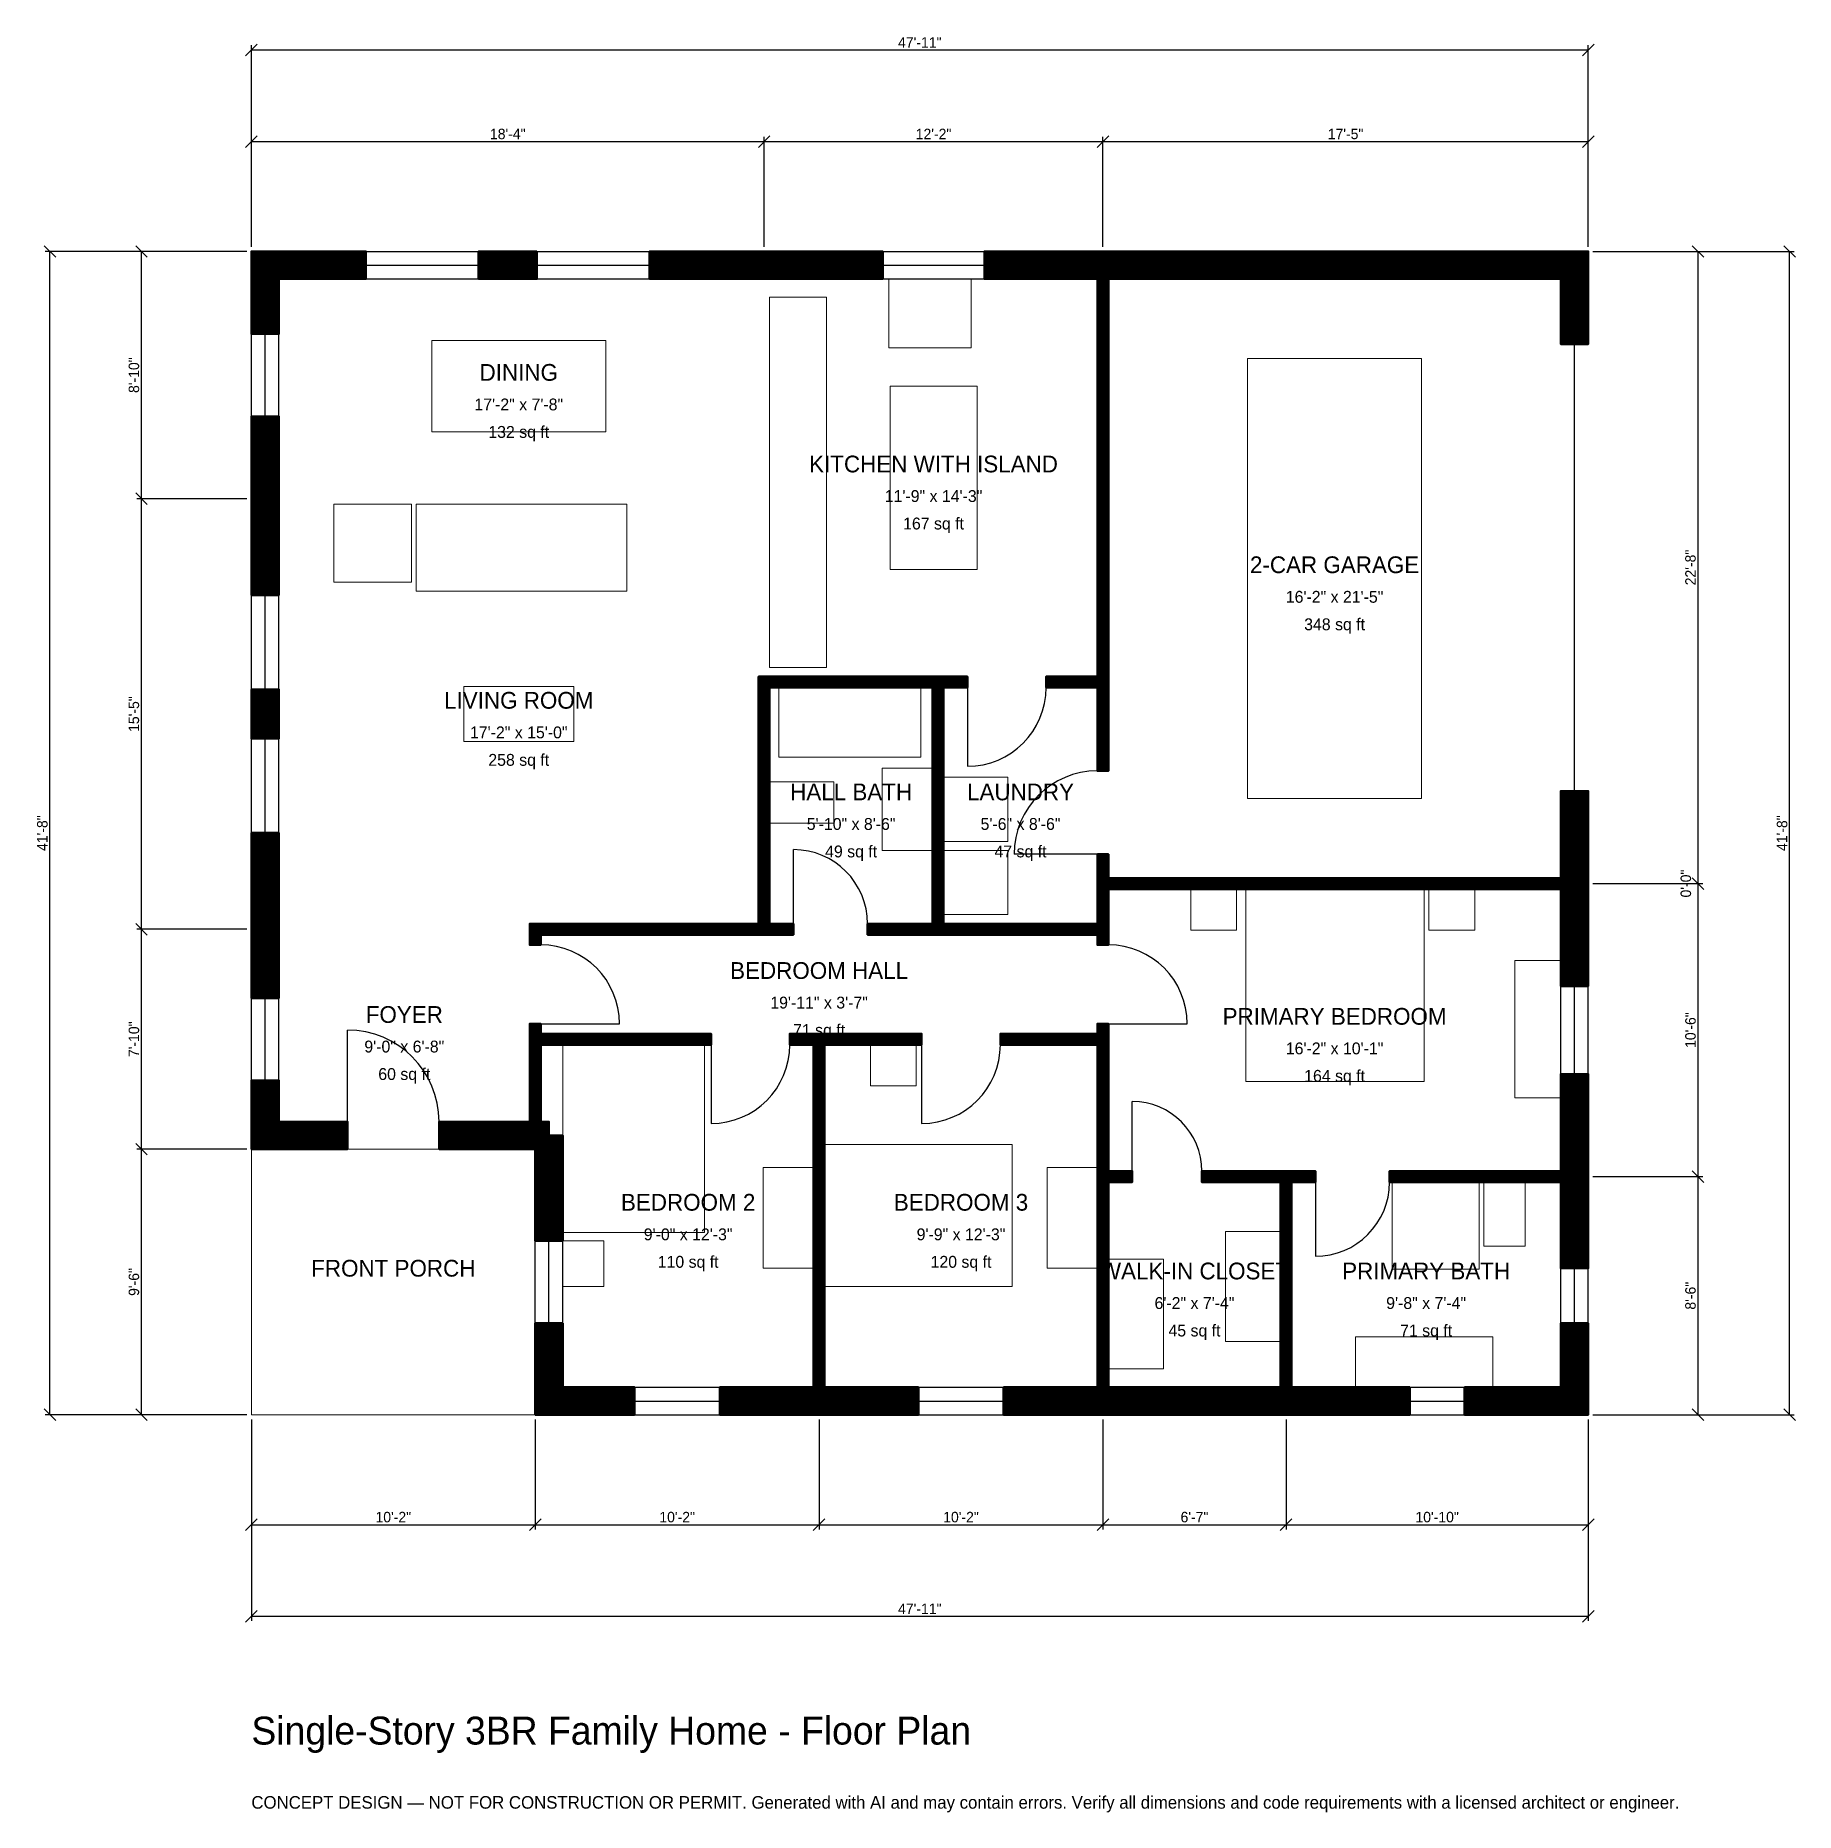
# Model space of a CAD drawing. Header units: inches. Extents: x -93 to 664, y -171 to 593.
import ezdxf
from ezdxf.enums import TextEntityAlignment as Align

# ---------------------------------------------------------------- set-up
doc = ezdxf.new("R2010")
doc.units = ezdxf.units.IN
doc.header["$MEASUREMENT"] = 0
doc.linetypes.add('DASHED', pattern=[0.6, 0.5, -0.1])
for name, color, linetype, lineweight in [('A-ANNO-DIMS', 1, 'Continuous', 13), ('A-ANNO-TEXT', 7, 'Continuous', 18), ('A-AREA-IDEN', 7, 'Continuous', 18), ('A-DOOR', 2, 'Continuous', 25), ('A-FLOR-FIXT', 9, 'Continuous', 13), ('A-FURN', 9, 'Continuous', 13), ('A-GLAZ', 4, 'Continuous', 25), ('A-SITE-PAVE', 8, 'Continuous', 13), ('A-WALL', 7, 'Continuous', 50), ('A-WALL-PATT', 8, 'Continuous', 13)]:
    doc.layers.add(name, color=color, linetype=linetype, lineweight=lineweight)
doc.dimstyles.new('PLAN', dxfattribs={"dimtxt": 4.5, "dimasz": 3, "dimexe": 2, "dimexo": 2, "dimgap": 1, "dimtad": 1, "dimdec": 0, "dimlunit": 4, "dimtsz": 2.5, "dimcen": 2.5, "dimclrd": 1, "dimclre": 1, "dimazin": 3, "dimtfac": 1, "dimtmove": 0, "dimatfit": 3})

msp = doc.modelspace()

# ---------------------------------------------------------------- hatches: boundary and pattern name
at = {"layer": 'A-WALL-PATT'}
h = msp.add_hatch(dxfattribs=at)
h.set_pattern_fill('ANSI31', color=8, scale=0.8)
h.paths.add_polyline_path([(238.189, 0), (201.378, 0), (201.378, 11.811), (238.189, 11.811), (241.7323, 11.811), (241.7323, 159.0551), (231.4961, 159.0551), (231.4961, 163.7795), (241.7323, 163.7795), (246.4567, 163.7795), (288.189, 163.7795), (288.189, 159.0551), (246.4567, 159.0551), (246.4567, 11.811), (250, 11.811), (286.811, 11.811), (286.811, 0), (250, 0), (246.4567, 0), (246.4567, 0), (241.7323, 0), (241.7323, 0), (238.189, 0)])
h.paths.add_polyline_path([(133.8583, 0), (133.8583, 0), (122.0472, 0), (122.0472, 0), (122.0472, 0), (122.0472, 11.811), (122.0472, 11.811), (122.0472, 39.3701), (133.8583, 39.3701), (133.8583, 11.811), (164.7638, 11.811), (164.7638, 0), (133.8583, 0)])
h.paths.add_polyline_path([(122.0472, 111.811), (122.0472, 111.811), (122.0472, 114.1732), (119.685, 114.1732), (119.685, 114.1732), (80.7087, 114.1732), (80.7087, 125.9843), (119.685, 125.9843), (119.685, 159.0551), (119.685, 163.7795), (119.685, 168.1102), (124.4094, 168.1102), (124.4094, 163.7795), (197.6378, 163.7795), (197.6378, 159.0551), (124.4094, 159.0551), (124.4094, 125.9843), (127.9528, 125.9843), (127.9528, 120.0787), (133.8583, 120.0787), (133.8583, 74.8031), (122.0472, 74.8031), (122.0472, 111.811)])
h.paths.add_polyline_path([(11.811, 114.1732), (11.811, 114.1732), (0, 114.1732), (0, 114.1732), (0, 114.1732), (0, 125.9843), (0, 125.9843), (0, 143.7008), (11.811, 143.7008), (11.811, 125.9843), (41.3386, 125.9843), (41.3386, 114.1732), (11.811, 114.1732)])
h.paths.add_polyline_path([(0, 202.7559), (0, 214.5669), (0, 250.0656), (11.811, 250.0656), (11.811, 214.5669), (11.811, 202.7559), (11.811, 179.1339), (0, 179.1339), (0, 202.7559)])
h.paths.add_polyline_path([(0, 311.7454), (11.811, 311.7454), (11.811, 290.6168), (0, 290.6168), (0, 311.7454)])
h.paths.add_polyline_path([(0, 387.7953), (0, 399.6063), (0, 429.1339), (11.811, 429.1339), (11.811, 399.6063), (11.811, 387.7953), (11.811, 352.2966), (0, 352.2966), (0, 387.7953)])
h.paths.add_polyline_path([(0, 488.189), (0, 488.189), (0, 500), (0, 500), (0, 500), (11.811, 500), (11.811, 500), (49.2782, 500), (49.2782, 488.189), (11.811, 488.189), (11.811, 464.5669), (0, 464.5669), (0, 488.189)])
h.paths.add_polyline_path([(122.769, 500), (122.769, 488.189), (97.7034, 488.189), (97.7034, 500), (122.769, 500)])
h.paths.add_polyline_path([(214.5669, 500), (226.378, 500), (271.4567, 500), (271.4567, 488.189), (226.378, 488.189), (214.5669, 488.189), (171.1942, 488.189), (171.1942, 500), (214.5669, 500)])
h.paths.add_polyline_path([(360.2362, 500), (363.7795, 500), (363.7795, 500), (368.5039, 500), (368.5039, 500), (372.0472, 500), (562.9921, 500), (562.9921, 500), (574.8031, 500), (574.8031, 500), (574.8032, 500), (574.8032, 488.189), (574.8031, 488.189), (574.8031, 460.2362), (562.9921, 460.2362), (562.9921, 488.189), (372.0472, 488.189), (368.5039, 488.189), (368.5039, 317.3228), (368.5039, 312.5984), (368.5039, 276.7717), (363.7795, 276.7717), (363.7795, 312.5984), (341.7323, 312.5984), (341.7323, 317.3228), (363.7795, 317.3228), (363.7795, 488.189), (360.2362, 488.189), (315.1575, 488.189), (315.1575, 500), (360.2362, 500)])
h.paths.add_polyline_path([(574.8031, 234.252), (574.8031, 230.7087), (574.8032, 230.7087), (574.8032, 225.9843), (574.8031, 225.9843), (574.8031, 222.4409), (574.8031, 184.252), (562.9921, 184.252), (562.9921, 222.4409), (562.9921, 225.9843), (368.5039, 225.9843), (368.5039, 225.9843), (368.5039, 211.0236), (368.5039, 206.2992), (368.5039, 201.9685), (363.7795, 201.9685), (363.7795, 206.2992), (297.6378, 206.2992), (292.9134, 206.2992), (264.9606, 206.2992), (264.9606, 211.0236), (292.9134, 211.0236), (292.9134, 312.5984), (222.8346, 312.5984), (222.8346, 211.0236), (233.0709, 211.0236), (233.0709, 206.2992), (222.8346, 206.2992), (218.1102, 206.2992), (124.4094, 206.2992), (124.4094, 201.9685), (119.685, 201.9685), (119.685, 206.2992), (119.685, 211.0236), (124.4094, 211.0236), (218.1102, 211.0236), (218.1102, 312.5984), (218.1102, 317.3228), (222.8346, 317.3228), (292.9134, 317.3228), (297.6378, 317.3228), (307.874, 317.3228), (307.874, 312.5984), (297.6378, 312.5984), (297.6378, 211.0236), (363.7795, 211.0236), (363.7795, 225.9843), (363.7795, 225.9843), (363.7795, 230.7087), (363.7795, 240.9449), (368.5039, 240.9449), (368.5039, 230.7087), (562.9921, 230.7087), (562.9921, 234.252), (562.9921, 268.1102), (574.8031, 268.1102), (574.8031, 234.252)])
h.paths.add_polyline_path([(574.8031, 108.2677), (574.8031, 104.7244), (574.8032, 104.7244), (574.8032, 100), (574.8031, 100), (574.8031, 96.4567), (574.8031, 62.9921), (562.9921, 62.9921), (562.9921, 96.4567), (562.9921, 100), (489.3701, 100), (489.3701, 104.7244), (562.9921, 104.7244), (562.9921, 108.2677), (562.9921, 146.4567), (574.8031, 146.4567), (574.8031, 108.2677)])
h.paths.add_polyline_path([(574.8031, 11.811), (574.8032, 11.811), (574.8032, 0), (574.8031, 0), (574.8031, 0), (562.9921, 0), (562.9921, 0), (521.6535, 0), (521.6535, 11.811), (562.9921, 11.811), (562.9921, 39.3701), (574.8031, 39.3701), (574.8031, 11.811)])
h.paths.add_polyline_path([(450.7874, 0), (447.2441, 0), (447.2441, 0), (442.5197, 0), (442.5197, 0), (438.9764, 0), (372.0472, 0), (368.5039, 0), (368.5039, 0), (363.7795, 0), (363.7795, 0), (360.2362, 0), (323.4252, 0), (323.4252, 11.811), (360.2362, 11.811), (363.7795, 11.811), (363.7795, 100), (363.7795, 104.7244), (363.7795, 159.0551), (322.0472, 159.0551), (322.0472, 163.7795), (363.7795, 163.7795), (363.7795, 168.1102), (368.5039, 168.1102), (368.5039, 163.7795), (368.5039, 159.0551), (368.5039, 104.7244), (378.7402, 104.7244), (378.7402, 100), (368.5039, 100), (368.5039, 11.811), (372.0472, 11.811), (438.9764, 11.811), (442.5197, 11.811), (442.5197, 100), (408.6614, 100), (408.6614, 104.7244), (442.5197, 104.7244), (447.2441, 104.7244), (457.4803, 104.7244), (457.4803, 100), (447.2441, 100), (447.2441, 11.811), (450.7874, 11.811), (498.0315, 11.811), (498.0315, 0), (450.7874, 0)])

# ---------------------------------------------------------------- linework, layer by layer
at = {"layer": 'A-DOOR', "linetype": 'DASHED'}
msp.add_line((568.8976, 268.1102), (568.8976, 460.2362), dxfattribs=at)
at = {"layer": 'A-DOOR'}
for p, q in [((307.874, 312.5984), (307.874, 278.7402)), ((233.0709, 211.0236), (233.0709, 242.9134)), ((363.7795, 240.9449), (327.9528, 240.9449)), ((124.4094, 168.1102), (158.2677, 168.1102)), ((368.5039, 168.1102), (402.3622, 168.1102)), ((41.3386, 125.9843), (41.3386, 165.3543)), ((197.6378, 159.0551), (197.6378, 125.1969)), ((288.189, 159.0551), (288.189, 125.1969)), ((378.7402, 104.7244), (378.7402, 134.6457)), ((457.4803, 100), (457.4803, 68.1102))]:
    msp.add_line(p, q, dxfattribs=at)
for centre, radius, start, end in [((307.874, 312.5984), 33.8583, 270, 360), ((363.7795, 240.9449), 35.8268, 90, 180), ((233.0709, 211.0236), 31.8898, 0, 90), ((124.4094, 168.1102), 33.8583, 0, 90), ((368.5039, 168.1102), 33.8583, 0, 90), ((41.3386, 125.9843), 39.3701, 0, 90), ((197.6378, 159.0551), 33.8583, 270, 360), ((288.189, 159.0551), 33.8583, 270, 360), ((378.7402, 104.7244), 29.9213, 0, 90), ((457.4803, 100), 31.8898, 270, 360)]:
    msp.add_arc(centre, radius, start, end, dxfattribs=at)
at = {"layer": 'A-FLOR-FIXT'}
for points in [[(222.8346, 321.2598), (247.2441, 321.2598), (247.2441, 480.315), (222.8346, 480.315)], [(274.6063, 363.3858), (312.0079, 363.3858), (312.0079, 442.126), (274.6063, 442.126)], [(226.7717, 282.6772), (287.7953, 282.6772), (287.7953, 312.5984), (226.7717, 312.5984)], [(271.2598, 242.5197), (292.9134, 242.5197), (292.9134, 277.9528), (271.2598, 277.9528)], [(222.8346, 254.3307), (250.3937, 254.3307), (250.3937, 272.0472), (222.8346, 272.0472)], [(490.5512, 62.5984), (527.9528, 62.5984), (527.9528, 100), (490.5512, 100)], [(529.9213, 72.4409), (547.6378, 72.4409), (547.6378, 100), (529.9213, 100)], [(474.8031, 11.811), (533.8583, 11.811), (533.8583, 33.4646), (474.8031, 33.4646)]]:
    msp.add_lwpolyline(points, close=True, dxfattribs=at)
at = {"layer": 'A-FURN'}
for points in [[(274.0157, 458.6614), (309.4488, 458.6614), (309.4488, 488.189), (274.0157, 488.189)], [(77.5591, 422.4409), (152.3622, 422.4409), (152.3622, 461.811), (77.5591, 461.811)], [(428.3465, 264.9606), (503.1496, 264.9606), (503.1496, 453.937), (428.3465, 453.937)], [(35.4331, 357.874), (68.8976, 357.874), (68.8976, 391.3386), (35.4331, 391.3386)], [(70.8661, 353.937), (161.4173, 353.937), (161.4173, 391.3386), (70.8661, 391.3386)], [(91.3386, 289.3701), (138.5827, 289.3701), (138.5827, 312.9921), (91.3386, 312.9921)], [(297.6378, 246.4567), (325.1969, 246.4567), (325.1969, 274.0157), (297.6378, 274.0157)], [(297.6378, 214.9606), (325.1969, 214.9606), (325.1969, 242.5197), (297.6378, 242.5197)], [(403.937, 208.2677), (423.622, 208.2677), (423.622, 225.9843), (403.937, 225.9843)], [(427.5591, 143.3071), (504.3307, 143.3071), (504.3307, 225.9843), (427.5591, 225.9843)], [(506.2992, 208.2677), (525.9843, 208.2677), (525.9843, 225.9843), (506.2992, 225.9843)], [(543.3071, 136.2205), (562.9921, 136.2205), (562.9921, 195.2756), (543.3071, 195.2756)], [(133.8583, 78.3465), (194.8819, 78.3465), (194.8819, 159.0551), (133.8583, 159.0551)], [(266.1417, 141.3386), (285.8268, 141.3386), (285.8268, 159.0551), (266.1417, 159.0551)], [(246.4567, 55.1181), (327.1654, 55.1181), (327.1654, 116.1417), (246.4567, 116.1417)], [(220.0787, 62.9921), (241.7323, 62.9921), (241.7323, 106.2992), (220.0787, 106.2992)], [(342.126, 62.9921), (363.7795, 62.9921), (363.7795, 106.2992), (342.126, 106.2992)], [(418.8976, 31.4961), (442.5197, 31.4961), (442.5197, 78.7402), (418.8976, 78.7402)], [(133.8583, 55.1181), (151.5748, 55.1181), (151.5748, 74.8031), (133.8583, 74.8031)], [(368.5039, 19.685), (392.126, 19.685), (392.126, 66.9291), (368.5039, 66.9291)]]:
    msp.add_lwpolyline(points, close=True, dxfattribs=at)
at = {"layer": 'A-GLAZ'}
for p, q in [((49.2782, 500), (97.7034, 500)), ((122.769, 500), (171.1942, 500)), ((271.4567, 500), (315.1575, 500)), ((49.2782, 494.0945), (97.7034, 494.0945)), ((122.769, 494.0945), (171.1942, 494.0945)), ((271.4567, 494.0945), (315.1575, 494.0945)), ((49.2782, 488.189), (97.7034, 488.189)), ((122.769, 488.189), (171.1942, 488.189)), ((271.4567, 488.189), (315.1575, 488.189)), ((0, 429.1339), (0, 464.5669)), ((5.9055, 429.1339), (5.9055, 464.5669)), ((11.811, 429.1339), (11.811, 464.5669)), ((0, 311.7454), (0, 352.2966)), ((5.9055, 311.7454), (5.9055, 352.2966)), ((11.811, 311.7454), (11.811, 352.2966)), ((0, 250.0656), (0, 290.6168)), ((5.9055, 250.0656), (5.9055, 290.6168)), ((11.811, 250.0656), (11.811, 290.6168)), ((562.9921, 146.4567), (562.9921, 184.252)), ((568.8976, 146.4567), (568.8976, 184.252)), ((574.8031, 146.4567), (574.8031, 184.252)), ((0, 143.7008), (0, 179.1339)), ((5.9055, 143.7008), (5.9055, 179.1339)), ((11.811, 143.7008), (11.811, 179.1339)), ((122.0472, 39.3701), (122.0472, 74.8031)), ((127.9528, 39.3701), (127.9528, 74.8031)), ((133.8583, 39.3701), (133.8583, 74.8031)), ((562.9921, 39.3701), (562.9921, 62.9921)), ((568.8976, 39.3701), (568.8976, 62.9921)), ((574.8031, 39.3701), (574.8031, 62.9921)), ((164.7638, 11.811), (201.378, 11.811)), ((286.811, 11.811), (323.4252, 11.811)), ((498.0315, 11.811), (521.6535, 11.811)), ((164.7638, 5.9055), (201.378, 5.9055)), ((164.7638, 0), (201.378, 0)), ((286.811, 5.9055), (323.4252, 5.9055)), ((286.811, 0), (323.4252, 0)), ((498.0315, 5.9055), (521.6535, 5.9055)), ((498.0315, 0), (521.6535, 0))]:
    msp.add_line(p, q, dxfattribs=at)
at = {"layer": 'A-SITE-PAVE', "linetype": 'DASHED'}
msp.add_lwpolyline([(0, 0), (122.0472, 0), (122.0472, 114.1732), (0, 114.1732)], close=True, dxfattribs=at)
at = {"layer": 'A-WALL'}
for points in [[(0, 488.189), (0, 488.189), (0, 500), (0, 500), (0, 500), (11.811, 500), (11.811, 500), (49.2782, 500), (49.2782, 488.189), (11.811, 488.189), (11.811, 464.5669), (0, 464.5669), (0, 488.189)], [(122.769, 500), (122.769, 488.189), (97.7034, 488.189), (97.7034, 500), (122.769, 500)], [(214.5669, 500), (226.378, 500), (271.4567, 500), (271.4567, 488.189), (226.378, 488.189), (214.5669, 488.189), (171.1942, 488.189), (171.1942, 500), (214.5669, 500)], [(360.2362, 500), (363.7795, 500), (363.7795, 500), (368.5039, 500), (368.5039, 500), (372.0472, 500), (562.9921, 500), (562.9921, 500), (574.8031, 500), (574.8031, 500), (574.8032, 500), (574.8032, 488.189), (574.8031, 488.189), (574.8031, 460.2362), (562.9921, 460.2362), (562.9921, 488.189), (372.0472, 488.189), (368.5039, 488.189), (368.5039, 317.3228), (368.5039, 312.5984), (368.5039, 276.7717), (363.7795, 276.7717), (363.7795, 312.5984), (341.7323, 312.5984), (341.7323, 317.3228), (363.7795, 317.3228), (363.7795, 488.189), (360.2362, 488.189), (315.1575, 488.189), (315.1575, 500), (360.2362, 500)], [(0, 387.7953), (0, 399.6063), (0, 429.1339), (11.811, 429.1339), (11.811, 399.6063), (11.811, 387.7953), (11.811, 352.2966), (0, 352.2966), (0, 387.7953)], [(574.8031, 234.252), (574.8031, 230.7087), (574.8032, 230.7087), (574.8032, 225.9843), (574.8031, 225.9843), (574.8031, 222.4409), (574.8031, 184.252), (562.9921, 184.252), (562.9921, 222.4409), (562.9921, 225.9843), (368.5039, 225.9843), (368.5039, 225.9843), (368.5039, 211.0236), (368.5039, 206.2992), (368.5039, 201.9685), (363.7795, 201.9685), (363.7795, 206.2992), (297.6378, 206.2992), (292.9134, 206.2992), (264.9606, 206.2992), (264.9606, 211.0236), (292.9134, 211.0236), (292.9134, 312.5984), (222.8346, 312.5984), (222.8346, 211.0236), (233.0709, 211.0236), (233.0709, 206.2992), (222.8346, 206.2992), (218.1102, 206.2992), (124.4094, 206.2992), (124.4094, 201.9685), (119.685, 201.9685), (119.685, 206.2992), (119.685, 211.0236), (124.4094, 211.0236), (218.1102, 211.0236), (218.1102, 312.5984), (218.1102, 317.3228), (222.8346, 317.3228), (292.9134, 317.3228), (297.6378, 317.3228), (307.874, 317.3228), (307.874, 312.5984), (297.6378, 312.5984), (297.6378, 211.0236), (363.7795, 211.0236), (363.7795, 225.9843), (363.7795, 225.9843), (363.7795, 230.7087), (363.7795, 240.9449), (368.5039, 240.9449), (368.5039, 230.7087), (562.9921, 230.7087), (562.9921, 234.252), (562.9921, 268.1102), (574.8031, 268.1102), (574.8031, 234.252)], [(0, 311.7454), (11.811, 311.7454), (11.811, 290.6168), (0, 290.6168), (0, 311.7454)], [(0, 202.7559), (0, 214.5669), (0, 250.0656), (11.811, 250.0656), (11.811, 214.5669), (11.811, 202.7559), (11.811, 179.1339), (0, 179.1339), (0, 202.7559)], [(122.0472, 111.811), (122.0472, 111.811), (122.0472, 114.1732), (119.685, 114.1732), (119.685, 114.1732), (80.7087, 114.1732), (80.7087, 125.9843), (119.685, 125.9843), (119.685, 159.0551), (119.685, 163.7795), (119.685, 168.1102), (124.4094, 168.1102), (124.4094, 163.7795), (197.6378, 163.7795), (197.6378, 159.0551), (124.4094, 159.0551), (124.4094, 125.9843), (127.9528, 125.9843), (127.9528, 120.0787), (133.8583, 120.0787), (133.8583, 74.8031), (122.0472, 74.8031), (122.0472, 111.811)], [(450.7874, 0), (447.2441, 0), (447.2441, 0), (442.5197, 0), (442.5197, 0), (438.9764, 0), (372.0472, 0), (368.5039, 0), (368.5039, 0), (363.7795, 0), (363.7795, 0), (360.2362, 0), (323.4252, 0), (323.4252, 11.811), (360.2362, 11.811), (363.7795, 11.811), (363.7795, 100), (363.7795, 104.7244), (363.7795, 159.0551), (322.0472, 159.0551), (322.0472, 163.7795), (363.7795, 163.7795), (363.7795, 168.1102), (368.5039, 168.1102), (368.5039, 163.7795), (368.5039, 159.0551), (368.5039, 104.7244), (378.7402, 104.7244), (378.7402, 100), (368.5039, 100), (368.5039, 11.811), (372.0472, 11.811), (438.9764, 11.811), (442.5197, 11.811), (442.5197, 100), (408.6614, 100), (408.6614, 104.7244), (442.5197, 104.7244), (447.2441, 104.7244), (457.4803, 104.7244), (457.4803, 100), (447.2441, 100), (447.2441, 11.811), (450.7874, 11.811), (498.0315, 11.811), (498.0315, 0), (450.7874, 0)], [(238.189, 0), (201.378, 0), (201.378, 11.811), (238.189, 11.811), (241.7323, 11.811), (241.7323, 159.0551), (231.4961, 159.0551), (231.4961, 163.7795), (241.7323, 163.7795), (246.4567, 163.7795), (288.189, 163.7795), (288.189, 159.0551), (246.4567, 159.0551), (246.4567, 11.811), (250, 11.811), (286.811, 11.811), (286.811, 0), (250, 0), (246.4567, 0), (246.4567, 0), (241.7323, 0), (241.7323, 0), (238.189, 0)], [(574.8031, 108.2677), (574.8031, 104.7244), (574.8032, 104.7244), (574.8032, 100), (574.8031, 100), (574.8031, 96.4567), (574.8031, 62.9921), (562.9921, 62.9921), (562.9921, 96.4567), (562.9921, 100), (489.3701, 100), (489.3701, 104.7244), (562.9921, 104.7244), (562.9921, 108.2677), (562.9921, 146.4567), (574.8031, 146.4567), (574.8031, 108.2677)], [(11.811, 114.1732), (11.811, 114.1732), (0, 114.1732), (0, 114.1732), (0, 114.1732), (0, 125.9843), (0, 125.9843), (0, 143.7008), (11.811, 143.7008), (11.811, 125.9843), (41.3386, 125.9843), (41.3386, 114.1732), (11.811, 114.1732)], [(133.8583, 0), (133.8583, 0), (122.0472, 0), (122.0472, 0), (122.0472, 0), (122.0472, 11.811), (122.0472, 11.811), (122.0472, 39.3701), (133.8583, 39.3701), (133.8583, 11.811), (164.7638, 11.811), (164.7638, 0), (133.8583, 0)], [(574.8031, 11.811), (574.8032, 11.811), (574.8032, 0), (574.8031, 0), (574.8031, 0), (562.9921, 0), (562.9921, 0), (521.6535, 0), (521.6535, 11.811), (562.9921, 11.811), (562.9921, 39.3701), (574.8031, 39.3701), (574.8031, 11.811)]]:
    msp.add_lwpolyline(points, close=True, dxfattribs=at)

# ---------------------------------------------------------------- texts
at = {"layer": 'A-ANNO-TEXT'}
for s, height, p in [('Single-Story 3BR Family Home - Floor Plan', 12, (0, -141.7323)), ('CONCEPT DESIGN — NOT FOR CONSTRUCTION OR PERMIT. Generated with AI and may contain errors. Verify all dimensions and code requirements with a licensed architect or engineer.', 5.4, (0, -169.2913))]:
    msp.add_text(s, height=height, dxfattribs=at).set_placement(p)
at = {"layer": 'A-AREA-IDEN'}
for s, height, p in [('DINING', 7.2, (114.9606, 448.0315)), ('17\'-2" x 7\'-8"', 5.1, (114.9606, 434.252)), ('132 sq ft', 5.1, (114.9606, 422.4409)), ('KITCHEN WITH ISLAND', 7.2, (293.3071, 408.6614)), ('11\'-9" x 14\'-3"', 5.1, (293.3071, 394.8819)), ('167 sq ft', 5.1, (293.3071, 383.0709)), ('2-CAR GARAGE', 7.2, (465.748, 365.3543)), ('16\'-2" x 21\'-5"', 5.1, (465.748, 351.5748)), ('348 sq ft', 5.1, (465.748, 339.7638)), ('LIVING ROOM', 7.2, (114.9606, 307.0866)), ('17\'-2" x 15\'-0"', 5.1, (114.9606, 293.3071)), ('258 sq ft', 5.1, (114.9606, 281.4961)), ('HALL BATH', 7.2, (257.874, 267.7165)), ('LAUNDRY', 7.2, (330.7087, 267.7165)), ('5\'-10" x 8\'-6"', 5.1, (257.874, 253.937)), ('5\'-6" x 8\'-6"', 5.1, (330.7087, 253.937)), ('49 sq ft', 5.1, (257.874, 242.126)), ('47 sq ft', 5.1, (330.7087, 242.126)), ('BEDROOM HALL', 7.2, (244.0945, 190.9449)), ('FOYER', 7.2, (65.748, 172.0472)), ('19\'-11" x 3\'-7"', 5.1, (244.0945, 177.1654)), ('71 sq ft', 5.1, (244.0945, 165.3543)), ('PRIMARY BEDROOM', 7.2, (465.748, 171.2598)), ('9\'-0" x 6\'-8"', 5.1, (65.748, 158.2677)), ('16\'-2" x 10\'-1"', 5.1, (465.748, 157.4803)), ('60 sq ft', 5.1, (65.748, 146.4567)), ('164 sq ft', 5.1, (465.748, 145.6693)), ('BEDROOM 2', 7.2, (187.7953, 91.3386)), ('BEDROOM 3', 7.2, (305.1181, 91.3386)), ('9\'-0" x 12\'-3"', 5.1, (187.7953, 77.5591)), ('9\'-9" x 12\'-3"', 5.1, (305.1181, 77.5591)), ('FRONT PORCH', 7.2, (61.0236, 62.9921)), ('110 sq ft', 5.1, (187.7953, 65.748)), ('120 sq ft', 5.1, (305.1181, 65.748)), ('WALK-IN CLOSET', 7.2, (405.5118, 61.811)), ('PRIMARY BATH', 7.2, (505.1181, 61.811)), ('6\'-2" x 7\'-4"', 5.1, (405.5118, 48.0315)), ('9\'-8" x 7\'-4"', 5.1, (505.1181, 48.0315)), ('45 sq ft', 5.1, (405.5118, 36.2205)), ('71 sq ft', 5.1, (505.1181, 36.2205))]:
    msp.add_text(s, height=height, dxfattribs=at).set_placement(p, align=Align.MIDDLE_CENTER)

# ---------------------------------------------------------------- dimensions: what is measured, and where the dimension line sits
at = {"layer": 'A-ANNO-DIMS'}
for base, p1, p2, text in [((0, 586.6142), (0, 500), (574.8031, 500), '47\'-11"'), ((0, 547.2441), (0, 500), (220.4724, 500), '18\'-4"'), ((220.4724, 547.2441), (220.4724, 500), (366.1417, 500), '12\'-2"'), ((366.1417, 547.2441), (366.1417, 500), (574.8031, 500), '17\'-5"'), ((0, -47.2441), (0, 0), (122.0472, 0), '10\'-2"'), ((0, -86.6142), (0, 0), (574.8031, 0), '47\'-11"'), ((122.0472, -47.2441), (122.0472, 0), (244.0945, 0), '10\'-2"'), ((244.0945, -47.2441), (244.0945, 0), (366.1417, 0), '10\'-2"'), ((366.1417, -47.2441), (366.1417, 0), (444.8819, 0), '6\'-7"'), ((444.8819, -47.2441), (444.8819, 0), (574.8031, 0), '10\'-10"')]:
    msp.add_linear_dim(base=base, p1=p1, p2=p2, text=text, dimstyle='PLAN', dxfattribs=at).render()
for base, p1, p2, text in [((-86.6142, 0), (0, 0), (0, 500), '41\'-8"'), ((-47.2441, 393.7008), (0, 393.7008), (0, 500), '8\'-10"'), ((622.0472, 228.3465), (574.8031, 228.3465), (574.8031, 500), '22\'-8"'), ((661.4173, 0), (574.8031, 0), (574.8031, 500), '41\'-8"'), ((-47.2441, 208.6614), (0, 208.6614), (0, 393.7008), '15\'-5"'), ((622.0472, 228.3465), (574.8031, 228.3465), (574.8031, 228.3465), '0\'-0"'), ((622.0472, 102.3622), (574.8031, 102.3622), (574.8031, 228.3465), '10\'-6"'), ((-47.2441, 114.1732), (0, 114.1732), (0, 208.6614), '7\'-10"'), ((-47.2441, 0), (0, 0), (0, 114.1732), '9\'-6"'), ((622.0472, 0), (574.8031, 0), (574.8031, 102.3622), '8\'-6"')]:
    msp.add_linear_dim(base=base, p1=p1, p2=p2, angle=90, text=text, dimstyle='PLAN', dxfattribs=at).render()

doc.saveas('drawing.dxf')
